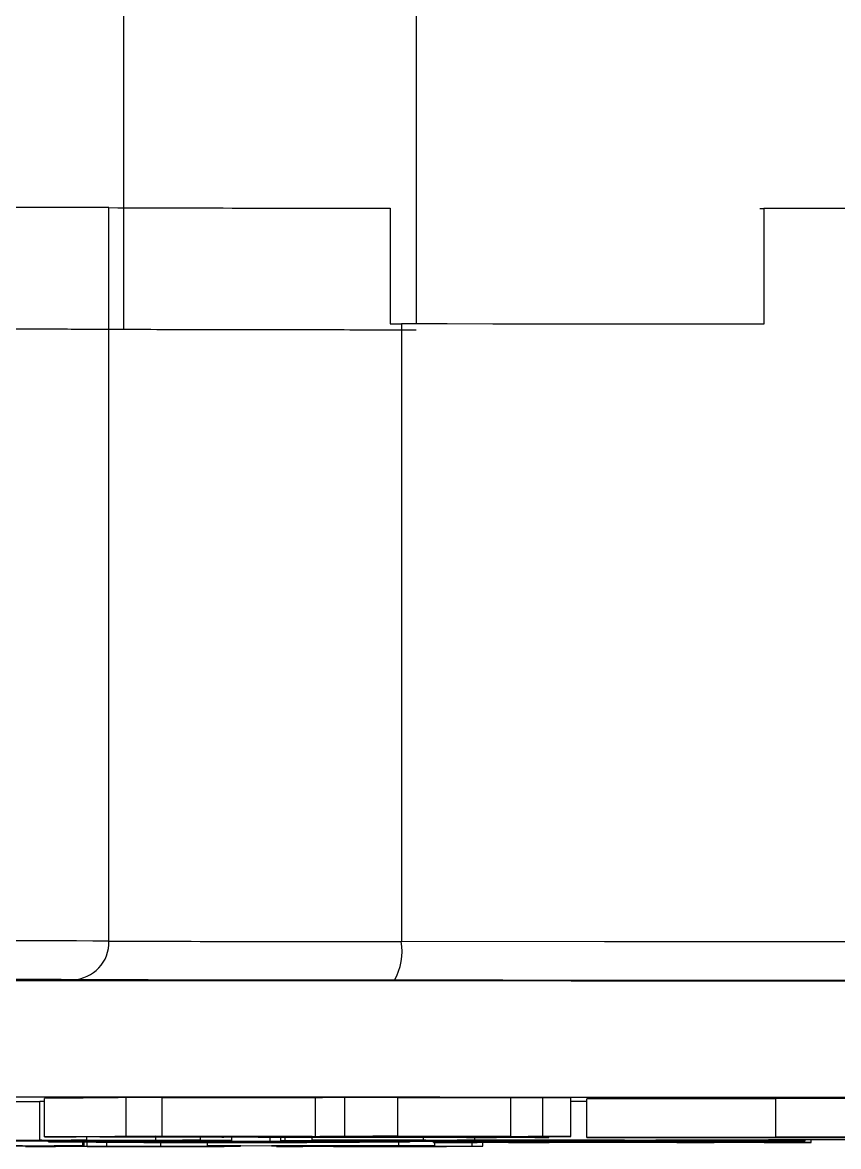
# Model space of a CAD drawing. Header units: millimetres. Extents: x 2404 to 4548, y 1024 to 2541.
# Drawn here: x 3275.02 to 3296.15, y 1179.11 to 1208.23 of the extents above; entities that cross this region are included whole.
import ezdxf

# ---------------------------------------------------------------- set-up
doc = ezdxf.new("R2010")
doc.units = ezdxf.units.MM

msp = doc.modelspace()

# ---------------------------------------------------------------- linework, layer by layer
at = {"color": 7, "linetype": 'Continuous', "lineweight": 25}
for p, q in [((3285.212, 1234.849), (3285.212, 1200.421)), ((3277.642, 1200.277), (3277.642, 1234.111)), ((3277.257, 1184.435), (3277.257, 1203.435)), ((3284.542, 1203.421), (3284.542, 1200.421)), ((3294.112, 1203.416), (3294.216, 1203.416)), ((3294.216, 1203.416), (3294.216, 1200.416)), ((3284.83, 1200.421), (3284.83, 1184.421)), ((3275.466, 1180.272), (3273.906, 1180.272)), ((3275.591, 1180.279), (3275.466, 1180.279)), ((3275.466, 1179.279), (3275.466, 1180.279)), ((3275.591, 1179.36), (3275.591, 1180.36)), ((3278.632, 1180.378), (3277.692, 1180.38)), ((3277.692, 1180.38), (3277.692, 1179.38)), ((3282.61, 1180.376), (3278.632, 1180.378)), ((3278.632, 1179.378), (3278.632, 1180.378)), ((3282.61, 1179.376), (3282.61, 1180.376)), ((3284.742, 1180.382), (3283.363, 1180.384)), ((3283.363, 1179.384), (3283.363, 1180.384)), ((3284.742, 1179.382), (3284.742, 1180.382)), ((3287.668, 1180.374), (3284.742, 1180.375)), ((3288.495, 1180.375), (3287.668, 1180.374)), ((3287.668, 1179.374), (3287.668, 1180.374)), ((3289.224, 1180.372), (3288.495, 1180.375)), ((3288.495, 1179.375), (3288.495, 1180.375)), ((3289.224, 1179.372), (3289.224, 1180.372)), ((3289.636, 1180.276), (3289.224, 1180.276)), ((3289.636, 1179.345), (3289.636, 1180.345)), ((3298.595, 1180.355), (3294.527, 1180.361)), ((3294.527, 1179.361), (3294.527, 1180.361)), ((3276.711, 1179.361), (3275.591, 1179.36)), ((3276.68, 1179.278), (3276.68, 1179.361)), ((3276.929, 1179.363), (3276.711, 1179.361)), ((3280.974, 1179.361), (3276.929, 1179.363)), ((3277.715, 1179.37), (3277.021, 1179.364)), ((3277.021, 1179.364), (3281.067, 1179.362)), ((3277.692, 1179.38), (3278.632, 1179.378)), ((3281.76, 1179.368), (3277.715, 1179.37)), ((3278.473, 1179.377), (3277.807, 1179.371)), ((3277.807, 1179.371), (3281.853, 1179.369)), ((3278.471, 1179.277), (3278.471, 1179.362)), ((3282.518, 1179.375), (3278.473, 1179.377)), ((3278.632, 1179.378), (3282.61, 1179.376)), ((3279.627, 1179.276), (3279.627, 1179.362)), ((3280.176, 1179.361), (3280.176, 1179.353)), ((3280.232, 1179.354), (3280.974, 1179.361)), ((3280.232, 1179.354), (3280.232, 1179.361)), ((3280.436, 1179.268), (3280.436, 1179.361)), ((3281.067, 1179.369), (3281.067, 1179.362)), ((3281.067, 1179.362), (3281.76, 1179.368)), ((3281.917, 1179.361), (3281.221, 1179.354)), ((3286.599, 1179.348), (3281.339, 1179.35)), ((3281.43, 1179.247), (3281.43, 1179.35)), ((3281.708, 1179.257), (3281.708, 1179.35)), ((3281.823, 1179.265), (3281.823, 1179.35)), ((3281.853, 1179.376), (3281.853, 1179.369)), ((3281.853, 1179.369), (3282.518, 1179.375)), ((3281.86, 1179.352), (3281.86, 1179.36)), ((3281.86, 1179.352), (3286.515, 1179.35)), ((3286.098, 1179.358), (3281.917, 1179.361)), ((3282.703, 1179.368), (3282.009, 1179.361)), ((3282.009, 1179.361), (3286.191, 1179.359)), ((3282.517, 1179.276), (3282.517, 1179.35)), ((3286.884, 1179.366), (3282.703, 1179.368)), ((3283.461, 1179.375), (3282.795, 1179.369)), ((3282.795, 1179.369), (3286.977, 1179.367)), ((3283.363, 1179.384), (3284.742, 1179.382)), ((3287.642, 1179.373), (3283.461, 1179.375)), ((3284.092, 1179.381), (3283.553, 1179.376)), ((3283.553, 1179.376), (3287.668, 1179.374)), ((3284.742, 1179.382), (3284.092, 1179.381)), ((3285.406, 1179.28), (3285.406, 1179.349)), ((3285.913, 1179.357), (3285.913, 1179.359)), ((3285.913, 1179.357), (3286.098, 1179.358)), ((3287.033, 1179.357), (3285.913, 1179.357)), ((3286.191, 1179.359), (3286.884, 1179.366)), ((3286.191, 1179.366), (3286.191, 1179.359)), ((3286.515, 1179.35), (3286.515, 1179.357)), ((3286.736, 1179.278), (3286.736, 1179.357)), ((3286.977, 1179.367), (3287.642, 1179.373)), ((3286.977, 1179.373), (3286.977, 1179.367)), ((3287.668, 1179.374), (3288.495, 1179.375)), ((3288.081, 1179.356), (3288.418, 1179.356)), ((3288.495, 1179.375), (3289.224, 1179.372)), ((3289.224, 1179.372), (3288.508, 1179.372)), ((3288.649, 1179.349), (3288.649, 1179.372)), ((3289.685, 1179.345), (3289.636, 1179.345)), ((3294.671, 1179.359), (3294.527, 1179.361)), ((3294.527, 1179.361), (3298.595, 1179.355)), ((3294.595, 1179.275), (3294.595, 1179.288)), ((3295.115, 1179.264), (3295.115, 1179.286)), ((3295.199, 1179.218), (3295.199, 1179.285)), ((3295.289, 1179.259), (3295.289, 1179.285)), ((3295.442, 1179.218), (3295.442, 1179.285)), ((3298.351, 1179.354), (3296.148, 1179.357)), ((3271.825, 1179.268), (3278.818, 1179.268)), ((3273.501, 1179.272), (3275.524, 1179.272)), ((3278.471, 1179.271), (3273.617, 1179.271)), ((3275.119, 1179.268), (3273.733, 1179.268)), ((3274.16, 1179.132), (3276.582, 1179.132)), ((3275.177, 1179.254), (3274.484, 1179.253)), ((3274.831, 1179.264), (3275.119, 1179.268)), ((3275.869, 1179.115), (3275.018, 1179.13)), ((3275.093, 1179.113), (3275.093, 1179.129)), ((3275.093, 1179.113), (3275.453, 1179.114)), ((3275.129, 1179.113), (3275.093, 1179.113)), ((3275.119, 1179.264), (3278.703, 1179.264)), ((3280.437, 1179.114), (3275.129, 1179.113)), ((3276.564, 1179.263), (3275.177, 1179.263)), ((3275.177, 1179.263), (3275.177, 1179.254)), ((3275.453, 1179.114), (3275.453, 1179.122)), ((3275.466, 1179.279), (3276.68, 1179.278)), ((3275.688, 1179.232), (3275.688, 1179.263)), ((3275.842, 1179.131), (3276.694, 1179.115)), ((3280.436, 1179.268), (3276.218, 1179.268)), ((3276.618, 1179.132), (3276.258, 1179.132)), ((3276.68, 1179.278), (3276.275, 1179.277)), ((3276.275, 1179.277), (3276.275, 1179.272)), ((3276.275, 1179.272), (3278.471, 1179.272)), ((3276.564, 1179.254), (3276.564, 1179.263)), ((3277.258, 1179.255), (3276.564, 1179.254)), ((3276.582, 1179.132), (3276.582, 1179.254)), ((3276.582, 1179.132), (3276.618, 1179.132)), ((3276.618, 1179.132), (3276.618, 1179.254)), ((3276.694, 1179.115), (3276.694, 1179.254)), ((3277.206, 1179.114), (3277.206, 1179.255)), ((3277.206, 1179.114), (3278.597, 1179.114)), ((3278.76, 1179.263), (3277.258, 1179.263)), ((3277.258, 1179.263), (3277.258, 1179.255)), ((3277.258, 1179.254), (3277.258, 1179.255)), ((3277.258, 1179.253), (3277.258, 1179.254)), ((3278.471, 1179.272), (3278.471, 1179.277)), ((3278.471, 1179.277), (3279.627, 1179.276)), ((3279.223, 1179.271), (3278.471, 1179.27)), ((3278.471, 1179.27), (3278.471, 1179.271)), ((3278.597, 1179.114), (3278.597, 1179.251)), ((3278.703, 1179.264), (3278.703, 1179.268)), ((3278.703, 1179.264), (3279.107, 1179.265)), ((3278.76, 1179.254), (3278.76, 1179.263)), ((3278.818, 1179.268), (3279.512, 1179.27)), ((3278.818, 1179.268), (3278.818, 1179.27)), ((3279.107, 1179.265), (3279.107, 1179.268)), ((3279.107, 1179.265), (3279.916, 1179.264)), ((3279.627, 1179.276), (3279.165, 1179.275)), ((3279.165, 1179.275), (3279.167, 1179.275)), ((3279.223, 1179.271), (3279.223, 1179.275)), ((3279.512, 1179.27), (3279.512, 1179.276)), ((3279.512, 1179.27), (3280.436, 1179.268)), ((3279.916, 1179.264), (3279.512, 1179.263)), ((3279.512, 1179.263), (3279.512, 1179.254)), ((3279.514, 1179.254), (3279.514, 1179.263)), ((3279.811, 1179.133), (3279.811, 1179.264)), ((3279.811, 1179.133), (3284.767, 1179.135)), ((3279.878, 1179.132), (3279.811, 1179.133)), ((3280.131, 1179.132), (3279.878, 1179.132)), ((3279.916, 1179.264), (3279.916, 1179.268)), ((3280.315, 1179.248), (3280.315, 1179.268)), ((3280.366, 1179.218), (3280.366, 1179.268)), ((3280.398, 1179.119), (3280.668, 1179.119)), ((3280.668, 1179.119), (3280.437, 1179.114)), ((3282.265, 1179.116), (3280.676, 1179.132)), ((3280.944, 1179.229), (3280.944, 1179.231)), ((3280.944, 1179.231), (3285.038, 1179.231)), ((3281.43, 1179.229), (3280.944, 1179.229)), ((3281.485, 1179.132), (3282.175, 1179.126)), ((3281.595, 1179.115), (3281.595, 1179.123)), ((3281.662, 1179.115), (3281.595, 1179.115)), ((3281.595, 1179.115), (3281.897, 1179.115)), ((3286.819, 1179.117), (3281.662, 1179.115)), ((3281.765, 1179.256), (3281.708, 1179.257)), ((3282.343, 1179.264), (3281.823, 1179.265)), ((3281.823, 1179.265), (3285.464, 1179.265)), ((3283.267, 1179.134), (3281.851, 1179.133)), ((3281.897, 1179.115), (3281.897, 1179.12)), ((3282.175, 1179.126), (3282.175, 1179.133)), ((3282.175, 1179.126), (3283.64, 1179.126)), ((3282.227, 1179.246), (3282.227, 1179.264)), ((3283.706, 1179.126), (3282.24, 1179.125)), ((3282.24, 1179.125), (3283.074, 1179.117)), ((3282.401, 1179.222), (3282.401, 1179.227)), ((3282.979, 1179.252), (3282.459, 1179.253)), ((3282.459, 1179.253), (3287.891, 1179.253)), ((3282.979, 1179.275), (3282.517, 1179.276)), ((3282.517, 1179.276), (3285.464, 1179.276)), ((3283.615, 1179.275), (3282.979, 1179.275)), ((3283.074, 1179.117), (3283.074, 1179.125)), ((3283.105, 1179.248), (3283.743, 1179.24)), ((3283.743, 1179.24), (3283.258, 1179.239)), ((3285.464, 1179.275), (3283.615, 1179.275)), ((3283.617, 1179.116), (3283.617, 1179.126)), ((3283.617, 1179.116), (3284.931, 1179.117)), ((3285.869, 1179.264), (3283.73, 1179.264)), ((3283.743, 1179.264), (3283.743, 1179.24)), ((3283.743, 1179.228), (3283.743, 1179.219)), ((3284.313, 1179.129), (3284.615, 1179.13)), ((3284.378, 1179.129), (3284.313, 1179.129)), ((3294.364, 1179.252), (3284.366, 1179.252)), ((3284.615, 1179.13), (3285.27, 1179.123)), ((3285.038, 1179.229), (3284.633, 1179.229)), ((3284.767, 1179.135), (3284.767, 1179.229)), ((3284.767, 1179.135), (3285.7, 1179.132)), ((3284.828, 1179.258), (3287.891, 1179.258)), ((3285.291, 1179.257), (3284.828, 1179.258)), ((3284.968, 1179.123), (3284.923, 1179.124)), ((3284.931, 1179.117), (3284.931, 1179.123)), ((3285.27, 1179.123), (3284.968, 1179.123)), ((3285.038, 1179.231), (3285.038, 1179.252)), ((3285.038, 1179.231), (3285.038, 1179.229)), ((3285.926, 1179.258), (3285.291, 1179.257)), ((3285.406, 1179.28), (3286.736, 1179.278)), ((3285.464, 1179.265), (3285.464, 1179.275)), ((3285.7, 1179.132), (3285.471, 1179.132)), ((3285.661, 1179.218), (3285.661, 1179.252)), ((3285.661, 1179.217), (3285.661, 1179.218)), ((3285.661, 1179.218), (3285.904, 1179.218)), ((3288.655, 1179.217), (3285.661, 1179.217)), ((3285.7, 1179.132), (3285.7, 1179.217)), ((3285.904, 1179.218), (3285.904, 1179.252)), ((3287.891, 1179.258), (3285.926, 1179.258)), ((3286.736, 1179.278), (3286.273, 1179.278)), ((3286.273, 1179.278), (3286.273, 1179.276)), ((3286.273, 1179.276), (3290.608, 1179.276)), ((3290.608, 1179.275), (3286.273, 1179.275)), ((3286.273, 1179.275), (3286.273, 1179.272)), ((3286.273, 1179.272), (3290.608, 1179.272)), ((3290.608, 1179.271), (3286.273, 1179.271)), ((3286.273, 1179.271), (3286.273, 1179.269)), ((3286.273, 1179.269), (3290.608, 1179.269)), ((3290.608, 1179.268), (3286.273, 1179.268)), ((3286.273, 1179.268), (3286.273, 1179.265)), ((3286.273, 1179.265), (3290.608, 1179.265)), ((3286.667, 1179.122), (3286.667, 1179.217)), ((3286.667, 1179.122), (3286.942, 1179.121)), ((3286.794, 1179.22), (3286.794, 1179.252)), ((3286.794, 1179.22), (3289.946, 1179.247)), ((3286.942, 1179.121), (3286.819, 1179.117)), ((3290.03, 1179.264), (3286.909, 1179.264)), ((3286.942, 1179.121), (3286.942, 1179.217)), ((3288.412, 1179.228), (3287.684, 1179.222)), ((3287.834, 1179.264), (3289.163, 1179.262)), ((3287.834, 1179.264), (3287.834, 1179.264)), ((3287.891, 1179.253), (3287.891, 1179.258)), ((3292.047, 1179.228), (3288.412, 1179.228)), ((3288.412, 1179.218), (3288.412, 1179.228)), ((3288.412, 1179.218), (3288.655, 1179.218)), ((3290.27, 1179.244), (3288.574, 1179.229)), ((3288.574, 1179.229), (3291.966, 1179.229)), ((3289.163, 1179.262), (3288.643, 1179.262)), ((3288.643, 1179.262), (3288.643, 1179.258)), ((3288.643, 1179.258), (3290.203, 1179.258)), ((3291.937, 1179.258), (3288.643, 1179.258)), ((3288.643, 1179.258), (3288.643, 1179.253)), ((3288.643, 1179.253), (3292.283, 1179.253)), ((3288.655, 1179.218), (3288.655, 1179.228)), ((3288.655, 1179.218), (3288.655, 1179.217)), ((3289.163, 1179.262), (3289.163, 1179.264)), ((3289.946, 1179.247), (3289.946, 1179.252)), ((3289.946, 1179.247), (3291.157, 1179.248)), ((3290.203, 1179.258), (3290.203, 1179.268)), ((3290.203, 1179.258), (3290.896, 1179.26)), ((3290.351, 1179.244), (3290.27, 1179.244)), ((3291.966, 1179.229), (3290.351, 1179.244)), ((3295.115, 1179.264), (3290.376, 1179.264)), ((3290.55, 1179.28), (3291.879, 1179.279)), ((3290.608, 1179.272), (3290.608, 1179.275)), ((3290.608, 1179.269), (3290.608, 1179.271)), ((3290.608, 1179.265), (3290.608, 1179.268)), ((3290.896, 1179.26), (3291.937, 1179.258)), ((3291.157, 1179.248), (3291.157, 1179.252)), ((3291.157, 1179.248), (3294.228, 1179.22)), ((3291.879, 1179.279), (3291.417, 1179.278)), ((3291.417, 1179.278), (3291.417, 1179.276)), ((3291.417, 1179.276), (3292.746, 1179.276)), ((3294.595, 1179.275), (3291.417, 1179.275)), ((3291.417, 1179.275), (3291.417, 1179.265)), ((3291.417, 1179.265), (3292.804, 1179.265)), ((3291.963, 1179.218), (3291.963, 1179.228)), ((3291.963, 1179.217), (3291.963, 1179.218)), ((3291.963, 1179.218), (3292.286, 1179.218)), ((3295.442, 1179.217), (3291.963, 1179.217)), ((3292.853, 1179.221), (3292.047, 1179.228)), ((3292.283, 1179.253), (3292.283, 1179.264)), ((3292.283, 1179.253), (3293.15, 1179.255)), ((3292.286, 1179.218), (3292.286, 1179.226)), ((3292.746, 1179.276), (3293.497, 1179.278)), ((3292.804, 1179.265), (3292.804, 1179.275)), ((3292.804, 1179.265), (3293.786, 1179.267)), ((3293.15, 1179.255), (3294.364, 1179.252)), ((3293.497, 1179.278), (3294.595, 1179.275)), ((3293.786, 1179.267), (3293.786, 1179.275)), ((3293.786, 1179.267), (3295.115, 1179.264)), ((3294.228, 1179.22), (3294.228, 1179.252)), ((3295.199, 1179.218), (3295.442, 1179.218)), ((3295.289, 1179.259), (3295.289, 1179.259)), ((3295.442, 1179.218), (3295.442, 1179.217))]:
    msp.add_line(p, q, dxfattribs=at)
at = {"color": 7, "linetype": 'Continuous', "lineweight": 25, "flags": 128}
for points in [[(3347.344, 1203.301), (3346.552, 1203.306), (3344.682, 1203.317), (3342.468, 1203.328), (3339.92, 1203.338), (3337.05, 1203.348), (3333.872, 1203.357), (3330.399, 1203.366), (3326.648, 1203.375), (3322.637, 1203.383), (3318.384, 1203.39), (3313.909, 1203.397), (3309.232, 1203.403), (3304.376, 1203.408), (3299.363, 1203.412), (3294.216, 1203.416)], [(3284.542, 1200.421), (3284.578, 1200.421), (3284.614, 1200.421), (3284.65, 1200.421), (3284.686, 1200.421), (3284.722, 1200.421), (3284.758, 1200.421), (3284.794, 1200.421), (3284.83, 1200.421)], [(3294.216, 1200.416), (3293.059, 1200.417), (3291.896, 1200.418), (3290.729, 1200.418), (3289.557, 1200.419), (3288.381, 1200.42), (3287.201, 1200.42), (3286.017, 1200.421), (3284.83, 1200.421)], [(3349.226, 1184.284), (3348.086, 1184.295), (3346.595, 1184.306), (3344.759, 1184.317), (3342.588, 1184.327), (3340.09, 1184.337), (3337.278, 1184.347), (3334.163, 1184.357), (3330.761, 1184.365), (3327.085, 1184.374), (3323.154, 1184.382), (3318.985, 1184.389), (3314.597, 1184.396), (3310.009, 1184.402), (3305.242, 1184.407), (3300.318, 1184.412), (3295.259, 1184.416), (3290.089, 1184.419), (3284.83, 1184.421)], [(3298.751, 1183.393), (3294.047, 1183.397), (3289.226, 1183.4), (3284.311, 1183.403), (3279.328, 1183.405), (3274.301, 1183.406), (3269.255, 1183.406), (3264.215, 1183.405), (3259.207, 1183.404), (3254.255, 1183.402), (3249.385, 1183.399)], [(3274.194, 1183.437), (3275.02, 1183.435), (3275.54, 1183.432), (3275.717, 1183.429)], [(3275.717, 1183.429), (3275.54, 1183.426), (3275.02, 1183.424), (3274.194, 1183.421)], [(3294.34, 1179.29), (3294.525, 1179.293), (3295.064, 1179.295), (3295.903, 1179.297), (3296.96, 1179.298), (3298.132, 1179.299), (3299.304, 1179.298), (3300.361, 1179.297), (3301.2, 1179.295), (3301.739, 1179.293), (3301.924, 1179.29), (3301.739, 1179.288), (3301.2, 1179.286), (3300.361, 1179.284), (3299.304, 1179.283), (3298.132, 1179.282), (3296.96, 1179.283), (3295.903, 1179.284), (3295.064, 1179.286), (3294.525, 1179.288), (3294.34, 1179.29)], [(3295.161, 1179.29), (3295.34, 1179.293), (3295.856, 1179.295), (3296.646, 1179.296), (3297.616, 1179.297), (3298.648, 1179.297), (3299.618, 1179.296), (3300.408, 1179.295), (3300.924, 1179.293), (3301.103, 1179.29), (3300.924, 1179.288), (3300.408, 1179.286), (3299.618, 1179.285), (3298.648, 1179.284), (3297.616, 1179.284), (3296.646, 1179.285), (3295.856, 1179.286), (3295.34, 1179.288), (3295.161, 1179.29)]]:
    msp.add_lwpolyline(points, dxfattribs=at)
at = {"color": 7, "linetype": 'Continuous', "lineweight": 25}
for centre, radius, start, end in [((3270.517, -788.868), 1992.314, 89.806162, 90.193839), ((3284.237, 3018.317), 1814.896, 269.779653, 270.009649), ((3270.517, -807.868), 1992.314, 89.806162, 90.193839), ((3276.287, 1184.404), 0.971, 272.0036, 1.8174), ((3284.39, 3059.507), 1875.085, 269.782038, 270.013422), ((3283.287, 1184.18), 1.561, 330.8519, 8.9032)]:
    msp.add_arc(centre, radius, start, end, dxfattribs=at)
for points in [[(3277.642, 1200.277), (3277.318, 1200.278), (3276.668, 1200.281), (3274.956, 1200.285), (3272.887, 1200.287), (3270.595, 1200.288), (3268.302, 1200.287), (3266.233, 1200.285), (3264.522, 1200.281), (3263.872, 1200.278), (3263.547, 1200.277)], [(3285.212, 1200.263), (3284.373, 1200.264), (3282.695, 1200.265), (3280.512, 1200.268), (3278.713, 1200.272), (3277.999, 1200.275), (3277.642, 1200.277)]]:
    msp.add_open_spline(points, degree=3, dxfattribs=at)
for points, knots in [([(3276.321, 1183.434), (3276.057, 1183.435), (3275.516, 1183.438), (3274.098, 1183.44), (3272.381, 1183.442), (3270.517, 1183.443), (3268.653, 1183.442), (3266.936, 1183.44), (3265.518, 1183.438), (3264.977, 1183.435), (3264.713, 1183.434)], [0, 0, 0, 0, 0.122089, 0.25, 0.377911, 0.5, 0.622089, 0.75, 0.877911, 1, 1, 1, 1]), ([(3284.651, 1183.419), (3283.748, 1183.42), (3281.911, 1183.421), (3279.497, 1183.424), (3277.507, 1183.428), (3276.712, 1183.432), (3276.321, 1183.434)], [0, 0, 0, 0, 0.245796, 0.5, 0.754204, 1, 1, 1, 1]), ([(3348.242, 1183.283), (3347.716, 1183.288), (3346.654, 1183.299), (3344.115, 1183.315), (3340.846, 1183.33), (3336.783, 1183.345), (3331.971, 1183.36), (3326.479, 1183.373), (3320.385, 1183.384), (3313.782, 1183.395), (3306.803, 1183.403), (3299.561, 1183.41), (3292.184, 1183.416), (3287.147, 1183.418), (3284.651, 1183.419)], [0, 0, 0, 0, 0.079959, 0.161371, 0.244142, 0.328893, 0.414217, 0.5, 0.585778, 0.671102, 0.755858, 0.838624, 0.920039, 1, 1, 1, 1]), ([(3202.071, 1180.255), (3202.119, 1180.259), (3202.226, 1180.267), (3203.095, 1180.28), (3204.576, 1180.293), (3206.752, 1180.307), (3209.582, 1180.32), (3213.096, 1180.333), (3217.25, 1180.345), (3221.994, 1180.357), (3227.255, 1180.367), (3232.947, 1180.376), (3238.97, 1180.383), (3245.193, 1180.389), (3251.558, 1180.394), (3257.911, 1180.397), (3264.25, 1180.399), (3270.517, 1180.4), (3276.784, 1180.399), (3283.123, 1180.397), (3289.475, 1180.394), (3295.841, 1180.389), (3302.064, 1180.383), (3308.087, 1180.376), (3313.779, 1180.367), (3319.04, 1180.357), (3323.784, 1180.345), (3327.938, 1180.333), (3331.452, 1180.32), (3334.282, 1180.307), (3336.457, 1180.293), (3337.939, 1180.28), (3338.81, 1180.267), (3338.917, 1180.259), (3338.965, 1180.255)], [0, 0, 0, 0, 0.023828, 0.053273, 0.084485, 0.115699, 0.147957, 0.180726, 0.213842, 0.247136, 0.28043, 0.313546, 0.346314, 0.378573, 0.409785, 0.440999, 0.470442, 0.499888, 0.529332, 0.558778, 0.58999, 0.621203, 0.653462, 0.68623, 0.719347, 0.752641, 0.785934, 0.819051, 0.851819, 0.884078, 0.915289, 0.946503, 0.975948, 1, 1, 1, 1]), ([(3277.692, 1180.38), (3277.56, 1180.379), (3277.185, 1180.375), (3276.496, 1180.368), (3275.892, 1180.363), (3275.591, 1180.36)], [0, 0, 0, 0, 0.212583, 0.606196, 1, 1, 1, 1]), ([(3283.363, 1180.384), (3283.3, 1180.383), (3283.175, 1180.382), (3282.926, 1180.379), (3282.732, 1180.377), (3282.61, 1180.376)], [0, 0, 0, 0, 0.272745, 0.545491, 1, 1, 1, 1]), ([(3294.527, 1180.347), (3293.641, 1180.346), (3292.047, 1180.345), (3290.378, 1180.345), (3289.636, 1180.345)], [0, 0, 0, 0, 0.55606, 1, 1, 1, 1]), ([(3275.591, 1179.36), (3275.756, 1179.362), (3276.226, 1179.366), (3276.948, 1179.372), (3277.444, 1179.377), (3277.692, 1179.38)], [0, 0, 0, 0, 0.212581, 0.606192, 1, 1, 1, 1]), ([(3281.339, 1179.35), (3281.144, 1179.351), (3280.82, 1179.351), (3280.441, 1179.351), (3280.232, 1179.352), (3280.151, 1179.353), (3280.201, 1179.354), (3280.232, 1179.354)], [0, 0, 0, 0, 0.2631806, 0.4361155, 0.6100885, 0.7625762, 1, 1, 1, 1]), ([(3281.221, 1179.354), (3281.194, 1179.354), (3281.165, 1179.353), (3281.207, 1179.353), (3281.21, 1179.353)], [0, 0, 0, 0, 0.932699, 1, 1, 1, 1]), ([(3281.263, 1179.353), (3281.301, 1179.353), (3281.39, 1179.352), (3281.609, 1179.352), (3281.778, 1179.352), (3281.86, 1179.352)], [0, 0, 0, 0, 0.272877, 0.648333, 1, 1, 1, 1]), ([(3282.61, 1179.376), (3282.684, 1179.377), (3282.832, 1179.378), (3283.086, 1179.381), (3283.256, 1179.383), (3283.363, 1179.384)], [0, 0, 0, 0, 0.2727442, 0.5454921, 1, 1, 1, 1]), ([(3286.515, 1179.35), (3286.605, 1179.35), (3286.769, 1179.35), (3286.997, 1179.35), (3287.176, 1179.35), (3287.436, 1179.351), (3287.651, 1179.353), (3287.914, 1179.355), (3288.081, 1179.356)], [0, 0, 0, 0, 0.07162, 0.129699, 0.187858, 0.251244, 0.523134, 1, 1, 1, 1]), ([(3288.649, 1179.349), (3288.485, 1179.349), (3288.207, 1179.348), (3287.62, 1179.348), (3287.09, 1179.348), (3286.741, 1179.348), (3286.599, 1179.348)], [0, 0, 0, 0, 0.312528, 0.530177, 0.809183, 1, 1, 1, 1]), ([(3288.508, 1179.372), (3288.359, 1179.37), (3288.063, 1179.368), (3287.553, 1179.363), (3287.227, 1179.359), (3287.033, 1179.357)], [0, 0, 0, 0, 0.289148, 0.578294, 1, 1, 1, 1]), ([(3288.418, 1179.356), (3288.348, 1179.356), (3288.214, 1179.354), (3288.078, 1179.352), (3288.183, 1179.351), (3288.441, 1179.35), (3288.619, 1179.349), (3288.649, 1179.349)], [0, 0, 0, 0, 0.2884014, 0.5546776, 0.7569491, 0.9590558, 1, 1, 1, 1]), ([(3289.636, 1179.345), (3290.305, 1179.345), (3291.558, 1179.345), (3293.374, 1179.346), (3295.417, 1179.348), (3297.074, 1179.35), (3298.024, 1179.353), (3298.351, 1179.354)], [0, 0, 0, 0, 0.198997, 0.37265, 0.545625, 0.843257, 1, 1, 1, 1]), ([(3299.199, 1179.353), (3298.776, 1179.352), (3297.709, 1179.349), (3295.487, 1179.345), (3292.546, 1179.344), (3290.637, 1179.345), (3289.685, 1179.345)], [0, 0, 0, 0, 0.185716, 0.467958, 0.734859, 1, 1, 1, 1]), ([(3296.148, 1179.357), (3296.011, 1179.358), (3295.737, 1179.358), (3295.248, 1179.359), (3294.882, 1179.359), (3294.671, 1179.359)], [0, 0, 0, 0, 0.296385, 0.592978, 1, 1, 1, 1]), ([(3275.018, 1179.13), (3275.005, 1179.13), (3274.985, 1179.131), (3274.903, 1179.131), (3274.809, 1179.131), (3274.67, 1179.131), (3274.567, 1179.131), (3274.505, 1179.131)], [0, 0, 0, 0, 0.282665, 0.424863, 0.567605, 0.744514, 1, 1, 1, 1]), ([(3276.218, 1179.268), (3276.095, 1179.267), (3275.849, 1179.267), (3275.475, 1179.266), (3275.259, 1179.265), (3275.119, 1179.264)], [0, 0, 0, 0, 0.259762, 0.519402, 1, 1, 1, 1]), ([(3275.453, 1179.114), (3275.542, 1179.114), (3275.666, 1179.114), (3275.799, 1179.114), (3275.857, 1179.114), (3275.88, 1179.114), (3275.873, 1179.114), (3275.869, 1179.115)], [0, 0, 0, 0, 0.36734, 0.515297, 0.663697, 0.845087, 1, 1, 1, 1]), ([(3275.522, 1179.273), (3275.522, 1179.273), (3275.521, 1179.274), (3275.512, 1179.276), (3275.484, 1179.278), (3275.466, 1179.279)], [0, 0, 0, 0, 0.1670531, 0.5016287, 1, 1, 1, 1]), ([(3275.688, 1179.232), (3275.717, 1179.233), (3275.79, 1179.237), (3276.544, 1179.242), (3277.695, 1179.245), (3278.773, 1179.247), (3279.695, 1179.247), (3280.212, 1179.248), (3280.315, 1179.248)], [0, 0, 0, 0, 0.211208, 0.543916, 0.70607, 0.836311, 0.967456, 1, 1, 1, 1]), ([(3280.36, 1179.217), (3279.773, 1179.217), (3278.781, 1179.218), (3277.607, 1179.219), (3276.572, 1179.222), (3275.837, 1179.227), (3275.734, 1179.23), (3275.688, 1179.232)], [0, 0, 0, 0, 0.187422, 0.316972, 0.445984, 0.752119, 1, 1, 1, 1]), ([(3276.258, 1179.132), (3276.185, 1179.131), (3276.072, 1179.131), (3275.943, 1179.131), (3275.868, 1179.131), (3275.834, 1179.131), (3275.839, 1179.131), (3275.842, 1179.131)], [0, 0, 0, 0, 0.311431, 0.483158, 0.654996, 0.813001, 1, 1, 1, 1]), ([(3276.694, 1179.115), (3276.703, 1179.115), (3276.72, 1179.114), (3276.797, 1179.114), (3276.907, 1179.114), (3277.049, 1179.114), (3277.155, 1179.114), (3277.206, 1179.114)], [0, 0, 0, 0, 0.226887, 0.389122, 0.551824, 0.783972, 1, 1, 1, 1]), ([(3280.264, 1179.246), (3280.026, 1179.246), (3279.553, 1179.246), (3278.803, 1179.245), (3277.997, 1179.243), (3277.36, 1179.24), (3277.073, 1179.236), (3277.045, 1179.233), (3277.031, 1179.232)], [0, 0, 0, 0, 0.087728, 0.173959, 0.328461, 0.554861, 0.777023, 1, 1, 1, 1]), ([(3277.031, 1179.232), (3277.06, 1179.23), (3277.119, 1179.228), (3277.574, 1179.224), (3278.109, 1179.221), (3278.805, 1179.219), (3279.564, 1179.219), (3280.111, 1179.218), (3280.366, 1179.218)], [0, 0, 0, 0, 0.254742, 0.50973, 0.682774, 0.792634, 0.903219, 1, 1, 1, 1]), ([(3277.258, 1179.254), (3277.424, 1179.254), (3277.754, 1179.254), (3278.14, 1179.254), (3278.413, 1179.254), (3278.554, 1179.254), (3278.657, 1179.254), (3278.718, 1179.254), (3278.754, 1179.254), (3278.758, 1179.254), (3278.76, 1179.254)], [0, 0, 0, 0, 0.291265, 0.577908, 0.673859, 0.770575, 0.821169, 0.872133, 0.929983, 1, 1, 1, 1]), ([(3278.529, 1179.251), (3278.494, 1179.252), (3278.429, 1179.252), (3278.13, 1179.253), (3277.734, 1179.253), (3277.412, 1179.253), (3277.258, 1179.253)], [0, 0, 0, 0, 0.215567, 0.407136, 0.716043, 1, 1, 1, 1]), ([(3279.512, 1179.254), (3279.509, 1179.254), (3279.504, 1179.253), (3279.323, 1179.252), (3279.005, 1179.252), (3278.707, 1179.251), (3278.529, 1179.251)], [0, 0, 0, 0, 0.273904, 0.481798, 0.689877, 1, 1, 1, 1]), ([(3278.597, 1179.114), (3278.844, 1179.114), (3279.32, 1179.115), (3279.869, 1179.116), (3280.237, 1179.117), (3280.339, 1179.118), (3280.398, 1179.119)], [0, 0, 0, 0, 0.254501, 0.491089, 0.704746, 1, 1, 1, 1]), ([(3279.175, 1179.273), (3279.179, 1179.273), (3279.187, 1179.272), (3279.211, 1179.271), (3279.223, 1179.271)], [0, 0, 0, 0, 0.499804, 1, 1, 1, 1]), ([(3280.676, 1179.132), (3280.66, 1179.132), (3280.635, 1179.132), (3280.554, 1179.132), (3280.456, 1179.133), (3280.308, 1179.133), (3280.199, 1179.133), (3280.131, 1179.132)], [0, 0, 0, 0, 0.243865, 0.391737, 0.541046, 0.710969, 1, 1, 1, 1]), ([(3283.258, 1179.239), (3283.05, 1179.241), (3282.747, 1179.243), (3281.973, 1179.245), (3281.181, 1179.246), (3280.565, 1179.246), (3280.264, 1179.246)], [0, 0, 0, 0, 0.421189, 0.615596, 0.812628, 1, 1, 1, 1]), ([(3280.315, 1179.248), (3280.453, 1179.248), (3280.714, 1179.247), (3281.086, 1179.247), (3281.315, 1179.247), (3281.43, 1179.247)], [0, 0, 0, 0, 0.356459, 0.6762528, 1, 1, 1, 1]), ([(3282.536, 1179.219), (3282.256, 1179.218), (3281.683, 1179.217), (3280.888, 1179.217), (3280.447, 1179.217), (3280.36, 1179.217)], [0, 0, 0, 0, 0.432658, 0.887677, 1, 1, 1, 1]), ([(3280.366, 1179.218), (3280.705, 1179.218), (3281.218, 1179.219), (3281.836, 1179.219), (3282.195, 1179.22), (3282.349, 1179.221), (3282.387, 1179.221), (3282.401, 1179.222)], [0, 0, 0, 0, 0.362877, 0.547963, 0.734409, 0.906428, 1, 1, 1, 1]), ([(3281.43, 1179.247), (3281.495, 1179.247), (3281.625, 1179.247), (3281.885, 1179.246), (3282.091, 1179.246), (3282.227, 1179.246)], [0, 0, 0, 0, 0.251708, 0.503436, 1, 1, 1, 1]), ([(3282.401, 1179.227), (3282.394, 1179.228), (3282.384, 1179.228), (3282.248, 1179.229), (3282.048, 1179.229), (3281.762, 1179.229), (3281.546, 1179.229), (3281.43, 1179.229)], [0, 0, 0, 0, 0.2578562, 0.4223337, 0.5883002, 0.7795784, 1, 1, 1, 1]), ([(3281.851, 1179.133), (3281.773, 1179.133), (3281.655, 1179.133), (3281.534, 1179.133), (3281.477, 1179.133), (3281.466, 1179.132), (3281.479, 1179.132), (3281.485, 1179.132)], [0, 0, 0, 0, 0.339866, 0.516986, 0.694619, 0.862206, 1, 1, 1, 1]), ([(3281.708, 1179.257), (3282.304, 1179.257), (3283.335, 1179.259), (3284.798, 1179.261), (3285.473, 1179.263), (3285.869, 1179.264)], [0, 0, 0, 0, 0.36202, 0.6263638, 1, 1, 1, 1]), ([(3286.909, 1179.264), (3286.507, 1179.263), (3285.499, 1179.26), (3283.613, 1179.258), (3282.212, 1179.257), (3281.765, 1179.256)], [0, 0, 0, 0, 0.3105248, 0.7800713, 1, 1, 1, 1]), ([(3281.897, 1179.115), (3281.987, 1179.115), (3282.113, 1179.115), (3282.234, 1179.116), (3282.282, 1179.116), (3282.286, 1179.116), (3282.27, 1179.116), (3282.265, 1179.116)], [0, 0, 0, 0, 0.37884, 0.527566, 0.676229, 0.889817, 1, 1, 1, 1]), ([(3282.227, 1179.246), (3282.357, 1179.246), (3282.612, 1179.246), (3282.917, 1179.247), (3283.045, 1179.247), (3283.105, 1179.248)], [0, 0, 0, 0, 0.3565311, 0.6963223, 1, 1, 1, 1]), ([(3283.73, 1179.264), (3283.564, 1179.264), (3283.247, 1179.264), (3282.783, 1179.264), (3282.49, 1179.264), (3282.343, 1179.264)], [0, 0, 0, 0, 0.35686, 0.67714, 1, 1, 1, 1]), ([(3283.18, 1179.219), (3283.109, 1179.219), (3282.945, 1179.219), (3282.713, 1179.219), (3282.589, 1179.219), (3282.536, 1179.219)], [0, 0, 0, 0, 0.301306, 0.696717, 1, 1, 1, 1]), ([(3284.366, 1179.252), (3284.199, 1179.252), (3283.883, 1179.252), (3283.418, 1179.252), (3283.126, 1179.252), (3282.979, 1179.252)], [0, 0, 0, 0, 0.35686, 0.67714, 1, 1, 1, 1]), ([(3283.074, 1179.117), (3283.094, 1179.117), (3283.124, 1179.116), (3283.224, 1179.116), (3283.343, 1179.116), (3283.479, 1179.116), (3283.575, 1179.116), (3283.617, 1179.116)], [0, 0, 0, 0, 0.271137, 0.427796, 0.584166, 0.818016, 1, 1, 1, 1]), ([(3283.743, 1179.219), (3283.699, 1179.219), (3283.611, 1179.219), (3283.449, 1179.219), (3283.299, 1179.219), (3283.2, 1179.219), (3283.18, 1179.219)], [0, 0, 0, 0, 0.252541, 0.505388, 0.89895, 1, 1, 1, 1]), ([(3285.471, 1179.132), (3285.281, 1179.132), (3284.901, 1179.133), (3284.262, 1179.134), (3283.674, 1179.134), (3283.377, 1179.134), (3283.267, 1179.134)], [0, 0, 0, 0, 0.324948, 0.652823, 0.870839, 1, 1, 1, 1]), ([(3283.64, 1179.126), (3283.772, 1179.126), (3283.985, 1179.126), (3284.235, 1179.127), (3284.37, 1179.127), (3284.437, 1179.128), (3284.415, 1179.128), (3284.383, 1179.129), (3284.378, 1179.129)], [0, 0, 0, 0, 0.2467259, 0.3998867, 0.5540311, 0.6957626, 0.9510683, 1, 1, 1, 1]), ([(3284.923, 1179.124), (3284.87, 1179.124), (3284.79, 1179.125), (3284.548, 1179.125), (3284.308, 1179.126), (3284.013, 1179.126), (3283.818, 1179.126), (3283.706, 1179.126)], [0, 0, 0, 0, 0.333895, 0.499037, 0.66578, 0.808284, 1, 1, 1, 1]), ([(3284.633, 1179.229), (3284.5, 1179.229), (3284.276, 1179.229), (3284.009, 1179.229), (3283.839, 1179.229), (3283.753, 1179.228), (3283.746, 1179.228), (3283.743, 1179.228)], [0, 0, 0, 0, 0.277602, 0.465557, 0.653489, 0.849158, 1, 1, 1, 1]), ([(3284.931, 1179.117), (3285.222, 1179.117), (3285.722, 1179.117), (3286.238, 1179.118), (3286.549, 1179.12), (3286.624, 1179.121), (3286.667, 1179.122)], [0, 0, 0, 0, 0.295552, 0.509146, 0.721996, 1, 1, 1, 1]), ([(3285.464, 1179.276), (3285.463, 1179.276), (3285.46, 1179.277), (3285.445, 1179.278), (3285.421, 1179.279), (3285.406, 1179.28)], [0, 0, 0, 0, 0.279578, 0.559168, 1, 1, 1, 1]), ([(3285.904, 1179.218), (3286.027, 1179.218), (3286.237, 1179.219), (3286.493, 1179.219), (3286.678, 1179.219), (3286.753, 1179.22), (3286.785, 1179.22), (3286.794, 1179.22)], [0, 0, 0, 0, 0.268165, 0.456817, 0.645375, 0.906381, 1, 1, 1, 1]), ([(3287.684, 1179.222), (3287.673, 1179.222), (3287.652, 1179.222), (3287.619, 1179.221), (3287.609, 1179.221), (3287.603, 1179.22)], [0, 0, 0, 0, 0.25022, 0.500508, 1, 1, 1, 1]), ([(3287.603, 1179.22), (3287.612, 1179.22), (3287.626, 1179.22), (3287.704, 1179.219), (3287.801, 1179.219), (3287.955, 1179.219), (3288.165, 1179.218), (3288.326, 1179.218), (3288.412, 1179.218)], [0, 0, 0, 0, 0.284135, 0.450473, 0.560568, 0.671794, 0.825494, 1, 1, 1, 1]), ([(3287.891, 1179.258), (3287.889, 1179.259), (3287.886, 1179.26), (3287.869, 1179.262), (3287.845, 1179.263), (3287.834, 1179.264)], [0, 0, 0, 0, 0.39313, 0.696516, 1, 1, 1, 1]), ([(3294.248, 1179.257), (3293.637, 1179.258), (3292.412, 1179.259), (3290.906, 1179.261), (3290.287, 1179.263), (3290.03, 1179.264)], [0, 0, 0, 0, 0.367157, 0.736287, 1, 1, 1, 1]), ([(3290.376, 1179.264), (3290.865, 1179.263), (3291.978, 1179.261), (3293.816, 1179.26), (3294.979, 1179.26), (3295.289, 1179.259)], [0, 0, 0, 0, 0.364385, 0.830851, 1, 1, 1, 1]), ([(3290.608, 1179.276), (3290.606, 1179.276), (3290.604, 1179.277), (3290.591, 1179.278), (3290.566, 1179.279), (3290.55, 1179.28)], [0, 0, 0, 0, 0.2708249, 0.5416574, 1, 1, 1, 1]), ([(3292.286, 1179.218), (3292.373, 1179.218), (3292.514, 1179.218), (3292.682, 1179.219), (3292.79, 1179.219), (3292.863, 1179.219), (3292.914, 1179.219), (3292.926, 1179.219), (3292.934, 1179.22)], [0, 0, 0, 0, 0.25713, 0.418126, 0.515419, 0.613557, 0.771961, 1, 1, 1, 1]), ([(3292.934, 1179.22), (3292.932, 1179.22), (3292.93, 1179.22), (3292.914, 1179.22), (3292.877, 1179.221), (3292.853, 1179.221)], [0, 0, 0, 0, 0.25103, 0.502225, 1, 1, 1, 1]), ([(3294.228, 1179.22), (3294.27, 1179.22), (3294.354, 1179.22), (3294.54, 1179.219), (3294.8, 1179.219), (3295.027, 1179.218), (3295.162, 1179.218), (3295.199, 1179.218)], [0, 0, 0, 0, 0.25387, 0.509596, 0.715202, 0.920342, 1, 1, 1, 1]), ([(3295.289, 1179.259), (3295.163, 1179.259), (3294.912, 1179.259), (3294.596, 1179.258), (3294.372, 1179.258), (3294.278, 1179.258), (3294.253, 1179.257), (3294.248, 1179.257)], [0, 0, 0, 0, 0.282135, 0.566109, 0.757606, 0.950164, 1, 1, 1, 1])]:
    msp.add_open_spline(points, degree=3, knots=knots, dxfattribs=at)

doc.saveas('drawing.dxf')
